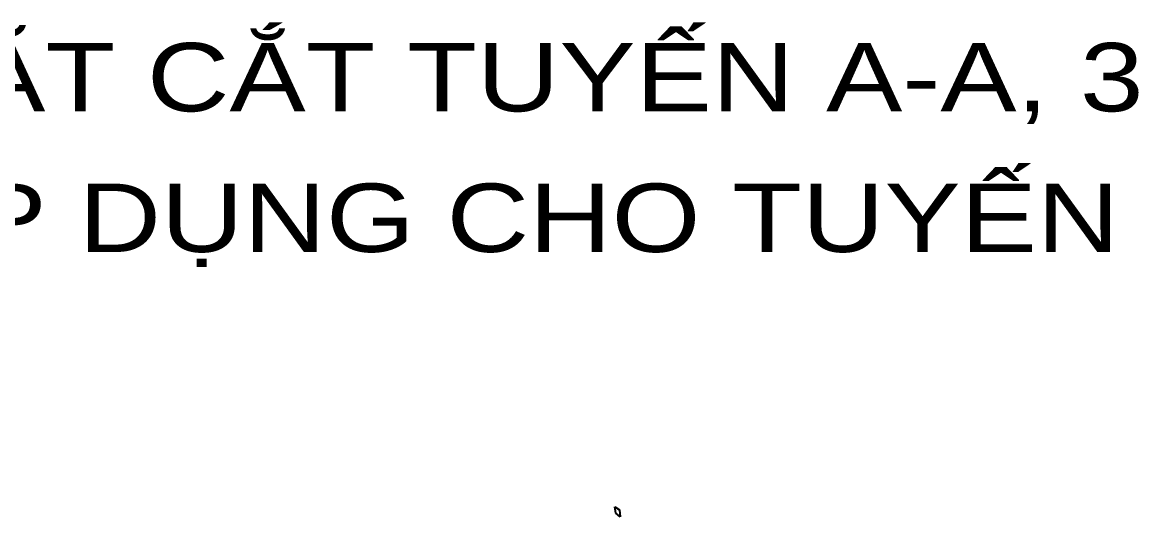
# Model space of a CAD drawing. Header units: millimetres. Extents: x 563079 to 571925, y 2063830 to 2067381.
# Drawn here: x 570908.63 to 570947.73, y 2066954.31 to 2066971.66 of the extents above; entities that cross this region are included whole.
import ezdxf
from ezdxf.enums import TextEntityAlignment as Align

# ---------------------------------------------------------------- set-up
doc = ezdxf.new("R2010")
doc.units = ezdxf.units.MM
doc.header["$MEASUREMENT"] = 0
doc.layers.add('MATCATDUONG', color=8, linetype='Continuous')
doc.layers.add('SO', color=48, linetype='Continuous')
doc.styles.add('TIEUDE', font='', dxfattribs={"width": 0.8})
doc.styles.get('TIEUDE').set_extended_font_data('.VnAvantH')

# ---------------------------------------------------------------- blocks, each defined once
blk = doc.blocks.new('fsdfasdfsdf')
at = {"color": 99, "linetype": 'ByBlock'}
for p, q in [((593416.9, 2069995.1), (593413.3, 2070023.2)), ((593413.3, 2070023.2), (593434.1, 2070010.3)), ((593434.1, 2070010.3), (593435.9, 2069979.9)), ((593435.9, 2069979.9), (593416.9, 2069995.1))]:
    blk.add_line(p, q, dxfattribs=at)

msp = doc.modelspace()

# ---------------------------------------------------------------- block references
at = {"layer": 'SO', "color": 5, "xscale": 0.007999999914318323, "yscale": 0.007999999914318323, "zscale": 0.007999999914318323}
msp.add_blockref('fsdfasdfsdf', (566182.13012, 2050394.4683), dxfattribs=at)

# ---------------------------------------------------------------- texts
at = {"layer": 'MATCATDUONG', "color": 7, "lineweight": 0, "style": 'TIEUDE', "width": 1.25}
for s, p in [('mÆt c¾t tuyÕn a-a, 36m', (570928.49779, 2066968.53488)), ('(¸p dông cho tuyÕn d6)', (570928.7649, 2066963.599))]:
    msp.add_text(s, height=2.4, dxfattribs=at).set_placement(p, align=Align.CENTER)

doc.saveas('drawing.dxf')
